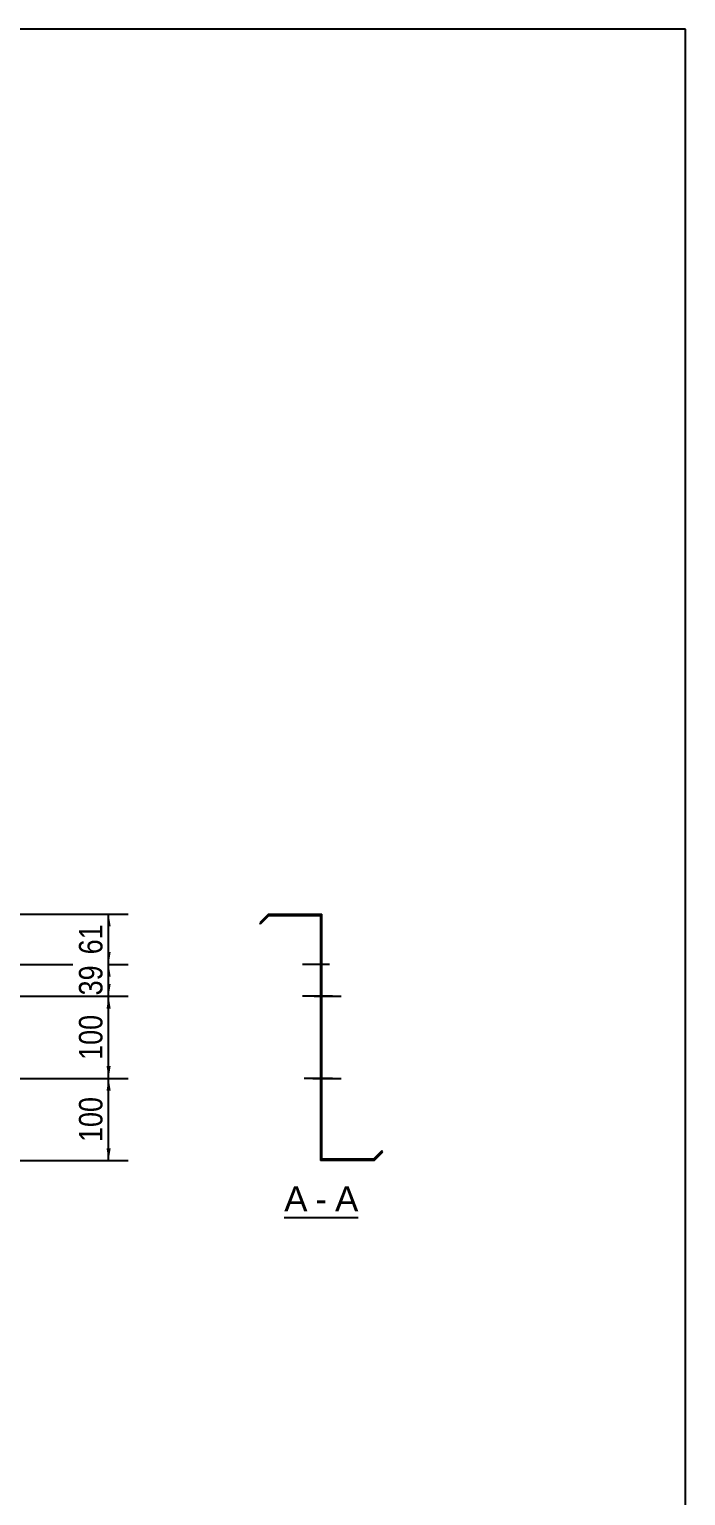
# Model space of a CAD drawing. Header units: millimetres. Extents: x -71 to 331, y -154 to 123.
# Drawn here: x 251.3 to 331.2, y -55.8 to 122.8 of the extents above; entities that cross this region are included whole.
import ezdxf

# ---------------------------------------------------------------- set-up
doc = ezdxf.new("R2010")
doc.units = ezdxf.units.MM
doc.styles.add('Arial', font='ARIAL.TTF', dxfattribs={"height": 0.2})
doc.styles.add('Arial Narrow', font='ARIALN.TTF', dxfattribs={"height": 0.2})

# ---------------------------------------------------------------- blocks, each defined once
blk = doc.blocks.new('Unknown-629091859-2135')
at = {"color": 5, "linetype": 'Continuous'}
for p, q in [((331.25, 122.75), (-68.75, 122.75)), ((331.25, -154.25), (331.25, 122.75))]:
    blk.add_line(p, q, dxfattribs=at)
blk = doc.blocks.new('Unknown-629091859-12 - 1242')
at = {"color": 7, "linetype": 'Continuous'}
blk.add_line((282.37, -21.95), (291.4, -21.95), dxfattribs=at)
at = {"color": 0, "linetype": 'Continuous'}
for points in [[(285.21, -21.2), (285.21, -18), (282.37, -18), (282.37, -21.2)], [(287.6, -21.2), (287.6, -18), (286.17, -18), (286.17, -21.2)], [(291.4, -21.2), (291.4, -18), (288.56, -18), (288.56, -21.2)]]:
    blk.add_wipeout(points, dxfattribs=at)
at = {"color": 96, "linetype": 'Continuous', "style": 'Arial'}
for s, p in [('A', (282.37, -21.2)), ('A', (288.56, -21.2)), ('-', (286.17, -21.2))]:
    blk.add_text(s, height=3.06, dxfattribs=at).set_placement(p)
blk = doc.blocks.new('Bolt-629091859-1248 - 1242')
at = {"linetype": 'Continuous'}
blk.add_hatch(color=3, dxfattribs=at).paths.add_polyline_path([(286.96, -5.7), (286.96, -4.3), (286.81, -4.3), (286.81, -5.7)])
blk.add_hatch(color=3, dxfattribs=at).paths.add_polyline_path([(286.96, -5.7), (286.96, -4.3), (286.81, -4.3), (286.81, -5.7)])
at = {"color": 3, "linetype": 'Continuous'}
for p, q in [((285.86, -5), (288.61, -5)), ((285.86, -5), (288.61, -5)), ((286.81, -4.3), (286.96, -4.3)), ((286.81, -4.3), (286.96, -4.3)), ((286.81, -5.7), (286.96, -5.7)), ((286.81, -5.7), (286.96, -5.7))]:
    blk.add_line(p, q, dxfattribs=at)
blk = doc.blocks.new('Part-629091859-1244 - 1242')
at = {"color": 2, "linetype": 'Continuous'}
for p, q in [((280.46, 15), (279.4, 13.94)), ((279.51, 13.83), (280.52, 14.85)), ((280.46, 15), (286.96, 15)), ((280.52, 14.85), (286.81, 14.85)), ((286.81, 14.85), (286.81, -15)), ((286.96, -14.85), (286.96, 15)), ((279.4, 13.94), (279.51, 13.83)), ((294.27, -13.83), (293.25, -14.85)), ((293.31, -15), (294.37, -13.94)), ((294.37, -13.94), (294.27, -13.83)), ((293.31, -15), (286.81, -15)), ((293.25, -14.85), (286.96, -14.85))]:
    blk.add_line(p, q, dxfattribs=at)
blk = doc.blocks.new('Bolt-629091859-1245 - 1242')
at = {"linetype": 'Continuous'}
blk.add_hatch(color=3, dxfattribs=at).paths.add_polyline_path([(286.96, -5.7), (286.96, -4.3), (286.81, -4.3), (286.81, -5.7)])
blk.add_hatch(color=3, dxfattribs=at).paths.add_polyline_path([(286.96, -5.7), (286.96, -4.3), (286.81, -4.3), (286.81, -5.7)])
at = {"color": 3, "linetype": 'Continuous'}
for p, q in [((285.86, -5), (288.61, -5)), ((285.86, -5), (288.61, -5)), ((286.81, -4.3), (286.96, -4.3)), ((286.81, -4.3), (286.96, -4.3)), ((286.81, -5.7), (286.96, -5.7)), ((286.81, -5.7), (286.96, -5.7))]:
    blk.add_line(p, q, dxfattribs=at)
blk = doc.blocks.new('Bolt-629091859-1246 - 1242')
at = {"linetype": 'Continuous'}
blk.add_hatch(color=3, dxfattribs=at).paths.add_polyline_path([(286.96, -5.7), (286.96, -4.3), (286.81, -4.3), (286.81, -5.7)])
blk.add_hatch(color=3, dxfattribs=at).paths.add_polyline_path([(286.96, -5.7), (286.96, -4.3), (286.81, -4.3), (286.81, -5.7)])
at = {"color": 3, "linetype": 'Continuous'}
for p, q in [((285.86, -5), (288.61, -5)), ((285.86, -5), (288.61, -5)), ((286.81, -4.3), (286.96, -4.3)), ((286.81, -4.3), (286.96, -4.3)), ((286.81, -5.7), (286.96, -5.7)), ((286.81, -5.7), (286.96, -5.7))]:
    blk.add_line(p, q, dxfattribs=at)
blk = doc.blocks.new('Bolt-629091859-1247 - 1242')
at = {"linetype": 'Continuous'}
blk.add_hatch(color=3, dxfattribs=at).paths.add_polyline_path([(286.96, -5.7), (286.96, -4.3), (286.81, -4.3), (286.81, -5.7)])
blk.add_hatch(color=3, dxfattribs=at).paths.add_polyline_path([(286.96, -5.7), (286.96, -4.3), (286.81, -4.3), (286.81, -5.7)])
at = {"color": 3, "linetype": 'Continuous'}
for p, q in [((285.86, -5), (288.61, -5)), ((285.86, -5), (288.61, -5)), ((286.81, -4.3), (286.96, -4.3)), ((286.81, -4.3), (286.96, -4.3)), ((286.81, -5.7), (286.96, -5.7)), ((286.81, -5.7), (286.96, -5.7))]:
    blk.add_line(p, q, dxfattribs=at)
blk = doc.blocks.new('Bolt-629091859-1249 - 1242')
at = {"linetype": 'Continuous'}
for points in [[(286.81, 5.7), (286.81, 4.3), (286.96, 4.3), (286.96, 5.7)], [(286.81, 5.7), (286.81, 4.3), (286.96, 4.3), (286.96, 5.7)], [(286.81, 5.7), (286.81, 4.3), (286.96, 4.3), (286.96, 5.7)], [(286.81, -4.3), (286.81, -5.7), (286.96, -5.7), (286.96, -4.3)], [(286.81, -4.3), (286.81, -5.7), (286.96, -5.7), (286.96, -4.3)], [(286.81, -4.3), (286.81, -5.7), (286.96, -5.7), (286.96, -4.3)]]:
    blk.add_hatch(color=3, dxfattribs=at).paths.add_polyline_path(points)
at = {"color": 3, "linetype": 'Continuous'}
for p, q in [((286.96, 5.7), (286.81, 5.7)), ((286.96, 5.7), (286.81, 5.7)), ((286.96, 5.7), (286.81, 5.7)), ((288.26, 5), (284.96, 5)), ((288.26, 5), (284.96, 5)), ((288.26, 5), (284.96, 5)), ((286.96, 4.3), (286.81, 4.3)), ((286.96, 4.3), (286.81, 4.3)), ((286.96, 4.3), (286.81, 4.3)), ((288.26, -5), (284.96, -5)), ((288.26, -5), (284.96, -5)), ((288.26, -5), (284.96, -5)), ((286.96, -4.3), (286.81, -4.3)), ((286.96, -4.3), (286.81, -4.3)), ((286.96, -4.3), (286.81, -4.3)), ((286.96, -5.7), (286.81, -5.7)), ((286.96, -5.7), (286.81, -5.7)), ((286.96, -5.7), (286.81, -5.7))]:
    blk.add_line(p, q, dxfattribs=at)
blk = doc.blocks.new('Bolt-629091859-1250 - 1242')
at = {"linetype": 'Continuous'}
blk.add_hatch(color=3, dxfattribs=at).paths.add_polyline_path([(286.81, 9.58), (286.81, 8.18), (286.96, 8.18), (286.96, 9.58)])
at = {"color": 3, "linetype": 'Continuous'}
for p, q in [((286.96, 9.58), (286.81, 9.58)), ((287.91, 8.88), (284.61, 8.88)), ((286.96, 8.18), (286.81, 8.18))]:
    blk.add_line(p, q, dxfattribs=at)
blk = doc.blocks.new('Bolt-629091859-1251 - 1242')
at = {"linetype": 'Continuous'}
for points in [[(286.81, 5.7), (286.81, 4.3), (286.96, 4.3), (286.96, 5.7)], [(286.81, 5.7), (286.81, 4.3), (286.96, 4.3), (286.96, 5.7)], [(286.81, 5.7), (286.81, 4.3), (286.96, 4.3), (286.96, 5.7)], [(286.81, -4.3), (286.81, -5.7), (286.96, -5.7), (286.96, -4.3)], [(286.81, -4.3), (286.81, -5.7), (286.96, -5.7), (286.96, -4.3)], [(286.81, -4.3), (286.81, -5.7), (286.96, -5.7), (286.96, -4.3)]]:
    blk.add_hatch(color=3, dxfattribs=at).paths.add_polyline_path(points)
at = {"color": 3, "linetype": 'Continuous'}
for p, q in [((286.96, 5.7), (286.81, 5.7)), ((286.96, 5.7), (286.81, 5.7)), ((286.96, 5.7), (286.81, 5.7)), ((288.26, 5), (284.96, 5)), ((288.26, 5), (284.96, 5)), ((288.26, 5), (284.96, 5)), ((286.96, 4.3), (286.81, 4.3)), ((286.96, 4.3), (286.81, 4.3)), ((286.96, 4.3), (286.81, 4.3)), ((288.26, -5), (284.96, -5)), ((288.26, -5), (284.96, -5)), ((288.26, -5), (284.96, -5)), ((286.96, -4.3), (286.81, -4.3)), ((286.96, -4.3), (286.81, -4.3)), ((286.96, -4.3), (286.81, -4.3)), ((286.96, -5.7), (286.81, -5.7)), ((286.96, -5.7), (286.81, -5.7)), ((286.96, -5.7), (286.81, -5.7))]:
    blk.add_line(p, q, dxfattribs=at)
blk = doc.blocks.new('Bolt-629091859-1252 - 1242')
at = {"linetype": 'Continuous'}
blk.add_hatch(color=3, dxfattribs=at).paths.add_polyline_path([(286.81, -4.3), (286.81, -5.7), (286.96, -5.7), (286.96, -4.3)])
blk.add_hatch(color=3, dxfattribs=at).paths.add_polyline_path([(286.81, -4.3), (286.81, -5.7), (286.96, -5.7), (286.96, -4.3)])
at = {"color": 3, "linetype": 'Continuous'}
for p, q in [((286.01, -5), (289.31, -5)), ((286.01, -5), (289.31, -5)), ((286.81, -4.3), (286.96, -4.3)), ((286.81, -4.3), (286.96, -4.3)), ((286.81, -5.7), (286.96, -5.7)), ((286.81, -5.7), (286.96, -5.7))]:
    blk.add_line(p, q, dxfattribs=at)
blk = doc.blocks.new('Bolt-629091859-1253 - 1242')
at = {"linetype": 'Continuous'}
blk.add_hatch(color=3, dxfattribs=at).paths.add_polyline_path([(286.81, 5.7), (286.81, 4.3), (286.96, 4.3), (286.96, 5.7)])
blk.add_hatch(color=3, dxfattribs=at).paths.add_polyline_path([(286.81, 5.7), (286.81, 4.3), (286.96, 4.3), (286.96, 5.7)])
at = {"color": 3, "linetype": 'Continuous'}
for p, q in [((286.81, 5.7), (286.96, 5.7)), ((286.81, 5.7), (286.96, 5.7)), ((286.01, 5), (289.31, 5)), ((286.01, 5), (289.31, 5)), ((286.81, 4.3), (286.96, 4.3)), ((286.81, 4.3), (286.96, 4.3))]:
    blk.add_line(p, q, dxfattribs=at)
blk = doc.blocks.new('Bolt-629091859-1254 - 1242')
at = {"linetype": 'Continuous'}
blk.add_hatch(color=3, dxfattribs=at).paths.add_polyline_path([(286.81, 5.7), (286.81, 4.3), (286.96, 4.3), (286.96, 5.7)])
at = {"color": 3, "linetype": 'Continuous'}
for p, q in [((286.96, 5.7), (286.81, 5.7)), ((287.91, 5), (284.61, 5)), ((286.96, 4.3), (286.81, 4.3))]:
    blk.add_line(p, q, dxfattribs=at)
blk = doc.blocks.new('Bolt-629091859-1255 - 1242')
at = {"linetype": 'Continuous'}
blk.add_hatch(color=3, dxfattribs=at).paths.add_polyline_path([(286.96, -5.7), (286.96, -4.3), (286.81, -4.3), (286.81, -5.7)])
at = {"color": 3, "linetype": 'Continuous'}
for p, q in [((286.96, -4.3), (286.81, -4.3)), ((287.76, -5), (286.81, -5)), ((286.96, -5.7), (286.81, -5.7))]:
    blk.add_line(p, q, dxfattribs=at)
blk = doc.blocks.new('Bolt-629091859-1256 - 1242')
at = {"linetype": 'Continuous'}
blk.add_hatch(color=3, dxfattribs=at).paths.add_polyline_path([(286.81, 9.58), (286.81, 8.18), (286.96, 8.18), (286.96, 9.58)])
at = {"color": 3, "linetype": 'Continuous'}
for p, q in [((286.96, 9.58), (286.81, 9.58)), ((287.91, 8.88), (284.61, 8.88)), ((286.96, 8.18), (286.81, 8.18))]:
    blk.add_line(p, q, dxfattribs=at)
blk = doc.blocks.new('Bolt-629091859-1257 - 1242')
at = {"linetype": 'Continuous'}
blk.add_hatch(color=3, dxfattribs=at).paths.add_polyline_path([(286.81, 5.7), (286.81, 4.3), (286.96, 4.3), (286.96, 5.7)])
at = {"color": 3, "linetype": 'Continuous'}
for p, q in [((286.96, 5.7), (286.81, 5.7)), ((287.91, 5), (284.61, 5)), ((286.96, 4.3), (286.81, 4.3))]:
    blk.add_line(p, q, dxfattribs=at)
blk = doc.blocks.new('Bolt-629091859-1258 - 1242')
at = {"linetype": 'Continuous'}
blk.add_hatch(color=3, dxfattribs=at).paths.add_polyline_path([(286.96, -5.7), (286.96, -4.3), (286.81, -4.3), (286.81, -5.7)])
at = {"color": 3, "linetype": 'Continuous'}
for p, q in [((286.96, -4.3), (286.81, -4.3)), ((287.76, -5), (286.81, -5)), ((286.96, -5.7), (286.81, -5.7))]:
    blk.add_line(p, q, dxfattribs=at)
blk = doc.blocks.new('Bolt-629091859-1259 - 1242')
at = {"linetype": 'Continuous'}
blk.add_hatch(color=3, dxfattribs=at).paths.add_polyline_path([(286.81, 5.7), (286.81, 4.3), (286.96, 4.3), (286.96, 5.7)])
blk.add_hatch(color=3, dxfattribs=at).paths.add_polyline_path([(286.81, 5.7), (286.81, 4.3), (286.96, 4.3), (286.96, 5.7)])
at = {"color": 3, "linetype": 'Continuous'}
for p, q in [((286.81, 5.7), (286.96, 5.7)), ((286.81, 5.7), (286.96, 5.7)), ((286.01, 5), (289.31, 5)), ((286.01, 5), (289.31, 5)), ((286.81, 4.3), (286.96, 4.3)), ((286.81, 4.3), (286.96, 4.3))]:
    blk.add_line(p, q, dxfattribs=at)
blk = doc.blocks.new('Bolt-629091859-1260 - 1242')
at = {"linetype": 'Continuous'}
blk.add_hatch(color=3, dxfattribs=at).paths.add_polyline_path([(286.81, -4.3), (286.81, -5.7), (286.96, -5.7), (286.96, -4.3)])
blk.add_hatch(color=3, dxfattribs=at).paths.add_polyline_path([(286.81, -4.3), (286.81, -5.7), (286.96, -5.7), (286.96, -4.3)])
at = {"color": 3, "linetype": 'Continuous'}
for p, q in [((286.01, -5), (289.31, -5)), ((286.01, -5), (289.31, -5)), ((286.81, -4.3), (286.96, -4.3)), ((286.81, -4.3), (286.96, -4.3)), ((286.81, -5.7), (286.96, -5.7)), ((286.81, -5.7), (286.96, -5.7))]:
    blk.add_line(p, q, dxfattribs=at)
blk = doc.blocks.new('Bolt-629091859-1261 - 1242')
at = {"linetype": 'Continuous'}
for points in [[(286.96, 4.3), (286.96, 5.7), (286.81, 5.7), (286.81, 4.3)], [(286.96, -5.7), (286.96, -4.3), (286.81, -4.3), (286.81, -5.7)]]:
    blk.add_hatch(color=3, dxfattribs=at).paths.add_polyline_path(points)
at = {"color": 3, "linetype": 'Continuous'}
for p, q in [((286.96, 5.7), (286.81, 5.7)), ((286.96, 5), (284.81, 5)), ((286.96, 4.3), (286.81, 4.3)), ((286.96, -5), (284.81, -5)), ((286.96, -4.3), (286.81, -4.3)), ((286.96, -5.7), (286.81, -5.7))]:
    blk.add_line(p, q, dxfattribs=at)
blk = doc.blocks.new('Bolt-629091859-1262 - 1242')
at = {"linetype": 'Continuous'}
blk.add_hatch(color=3, dxfattribs=at).paths.add_polyline_path([(286.96, -5.7), (286.96, -4.3), (286.81, -4.3), (286.81, -5.7)])
blk.add_hatch(color=3, dxfattribs=at).paths.add_polyline_path([(286.96, -5.7), (286.96, -4.3), (286.81, -4.3), (286.81, -5.7)])
at = {"color": 3, "linetype": 'Continuous'}
for p, q in [((285.86, -5), (288.61, -5)), ((285.86, -5), (288.61, -5)), ((286.81, -4.3), (286.96, -4.3)), ((286.81, -4.3), (286.96, -4.3)), ((286.81, -5.7), (286.96, -5.7)), ((286.81, -5.7), (286.96, -5.7))]:
    blk.add_line(p, q, dxfattribs=at)
blk = doc.blocks.new('StraightDimension-629091859-1431 - 1203')
at = {"linetype": 'Continuous'}
for points in [[(260.75, 13.5), (261, 15), (261.25, 13.5)], [(261.25, 10.38), (261, 8.88), (260.75, 10.38)]]:
    blk.add_hatch(color=7, dxfattribs=at).paths.add_polyline_path(points)
at = {"color": 7, "linetype": 'Continuous'}
for p, q in [((249.47, 15), (263.4, 15)), ((261, 8.88), (261, 15)), ((231.52, 8.88), (263.4, 8.88))]:
    blk.add_line(p, q, dxfattribs=at)
at = {"color": 0}
blk.add_wipeout([(260.85, 14.37), (256.65, 14.37), (256.65, 9.51), (260.85, 9.51)], dxfattribs=at)
at = {"color": 3, "style": 'Arial Narrow'}
blk.add_text('61', height=2.863, rotation=90.0002, dxfattribs=at).set_placement((260.25, 10.11))
blk = doc.blocks.new('StraightDimension-629091859-1432 - 1203')
at = {"linetype": 'Continuous'}
for points in [[(260.75, 7.38), (261, 8.88), (261.25, 7.38)], [(261.25, 6.5), (261, 5), (260.75, 6.5)]]:
    blk.add_hatch(color=7, dxfattribs=at).paths.add_polyline_path(points)
at = {"color": 7, "linetype": 'Continuous'}
for p, q in [((231.52, 8.88), (263.4, 8.88)), ((261, 5), (261, 8.88)), ((48.19, 5), (263.4, 5))]:
    blk.add_line(p, q, dxfattribs=at)
at = {"color": 0}
blk.add_wipeout([(260.85, 9.37), (256.65, 9.37), (256.65, 4.51), (260.85, 4.51)], dxfattribs=at)
at = {"color": 3, "style": 'Arial Narrow'}
blk.add_text('39', height=2.863, rotation=90.0002, dxfattribs=at).set_placement((260.25, 5.11))
blk = doc.blocks.new('StraightDimension-629091859-1433 - 1203')
at = {"linetype": 'Continuous'}
for points in [[(260.75, 3.5), (261, 5), (261.25, 3.5)], [(261.25, -3.5), (261, -5), (260.75, -3.5)]]:
    blk.add_hatch(color=7, dxfattribs=at).paths.add_polyline_path(points)
at = {"color": 7, "linetype": 'Continuous'}
for p, q in [((48.19, 5), (263.4, 5)), ((261, -5), (261, 5)), ((48.19, -5), (263.4, -5))]:
    blk.add_line(p, q, dxfattribs=at)
at = {"color": 0}
blk.add_wipeout([(260.85, 3.34), (256.65, 3.34), (256.65, -3.34), (260.85, -3.34)], dxfattribs=at)
at = {"color": 3, "style": 'Arial Narrow'}
blk.add_text('100', height=2.863, rotation=90.0002, dxfattribs=at).set_placement((260.25, -2.74))
blk = doc.blocks.new('StraightDimension-629091859-1434 - 1203')
at = {"linetype": 'Continuous'}
for points in [[(260.75, -6.5), (261, -5), (261.25, -6.5)], [(261.25, -13.5), (261, -15), (260.75, -13.5)]]:
    blk.add_hatch(color=7, dxfattribs=at).paths.add_polyline_path(points)
at = {"color": 7, "linetype": 'Continuous'}
for p, q in [((48.19, -5), (263.4, -5)), ((261, -15), (261, -5)), ((249.47, -15), (263.4, -15))]:
    blk.add_line(p, q, dxfattribs=at)
at = {"color": 0}
blk.add_wipeout([(260.85, -6.66), (256.65, -6.66), (256.65, -13.34), (260.85, -13.34)], dxfattribs=at)
at = {"color": 3, "style": 'Arial Narrow'}
blk.add_text('100', height=2.863, rotation=90.0002, dxfattribs=at).set_placement((260.25, -12.74))

msp = doc.modelspace()

# ---------------------------------------------------------------- block references
for name in ['Unknown-629091859-2135', 'Part-629091859-1244 - 1242', 'Bolt-629091859-1250 - 1242', 'Bolt-629091859-1256 - 1242', 'Bolt-629091859-1254 - 1242', 'Bolt-629091859-1257 - 1242', 'Bolt-629091859-1261 - 1242', 'Bolt-629091859-1249 - 1242', 'Bolt-629091859-1251 - 1242', 'Bolt-629091859-1253 - 1242', 'Bolt-629091859-1259 - 1242', 'Bolt-629091859-1248 - 1242', 'Bolt-629091859-1245 - 1242', 'Bolt-629091859-1246 - 1242', 'Bolt-629091859-1247 - 1242', 'Bolt-629091859-1262 - 1242', 'Bolt-629091859-1252 - 1242', 'Bolt-629091859-1260 - 1242', 'Bolt-629091859-1255 - 1242', 'Bolt-629091859-1258 - 1242']:
    msp.add_blockref(name, (0, 0))

# ---------------------------------------------------------------- next in the draw order: block references
for name in ['StraightDimension-629091859-1431 - 1203', 'Unknown-629091859-12 - 1242']:
    msp.add_blockref(name, (0, 0))

# ---------------------------------------------------------------- next in the draw order: block references
msp.add_blockref('StraightDimension-629091859-1432 - 1203', (0, 0))

# ---------------------------------------------------------------- next in the draw order: block references
msp.add_blockref('StraightDimension-629091859-1433 - 1203', (0, 0))

# ---------------------------------------------------------------- next in the draw order: block references
msp.add_blockref('StraightDimension-629091859-1434 - 1203', (0, 0))

doc.saveas('drawing.dxf')
